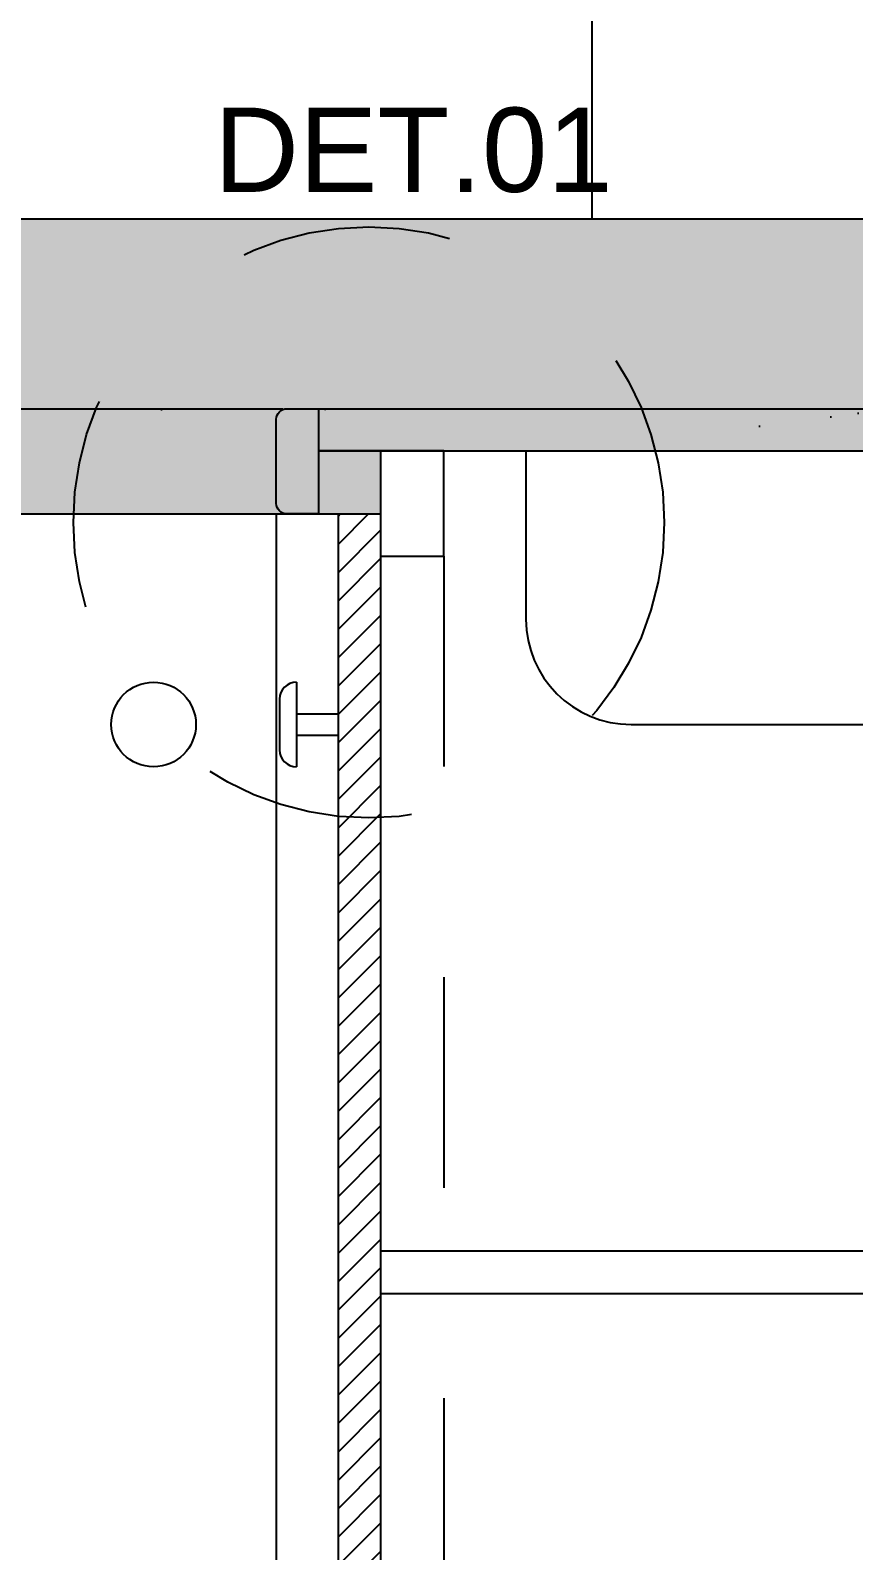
# Model space of a CAD drawing. Extents: x -36 to 357, y 137 to 237.
# Drawn here: x 8.187 to 8.578, y 175.245 to 175.967 of the extents above; entities that cross this region are included whole.
import ezdxf

# ---------------------------------------------------------------- set-up
doc = ezdxf.new("R2010")
doc.units = 0
doc.header["$LTSCALE"] = 0.01
doc.linetypes.add('DASHDOT', pattern=[25.4, 12.7, -6.35, 0, -6.35])
doc.linetypes.add('TRAÇO-2PTOS_P', pattern=[0.625, 0.25, -0.125, 0, -0.125, 0, -0.125])
doc.layers.get('0').update_dxf_attribs({"linetype": 'CONTINUOUS'})
for name, color, linetype in [('01', 1, 'CONTINUOUS'), ('252', 252, 'CONTINUOUS'), ('A-AREAS', 2, 'CONTINUOUS'), ('A-COTAS', 1, 'CONTINUOUS'), ('A-HACHURAPARED', 254, 'CONTINUOUS'), ('AR-CORTE', 1, 'CONTINUOUS'), ('ARQ-HTC', 9, 'CONTINUOUS'), ('ARQ-TXT-1_025', 2, 'CONTINUOUS'), ('ARQ_CORTE1', 3, 'CONTINUOUS')]:
    doc.layers.add(name, color=color, linetype=linetype)
doc.styles.add('ESC-50-A20', font='arial.ttf', dxfattribs={"height": 0.1})

msp = doc.modelspace()

# ---------------------------------------------------------------- hatches: boundary and pattern name
at = {"ltscale": 10}
h = msp.add_hatch(dxfattribs=at)
h.set_pattern_fill('AR-SAND', color=252, scale=0.025, style=0)
h.set_pattern_definition([(37.5, (-4527.926107, 209.519097), (-0.00157483395, 0.04817059423), [0, -0.038, 0, -0.0425, 0, -0.040625]), (7.5, (-4527.926107, 209.5191), (0.0442444176, 0.0705536516), [0, -0.0205, 0, -0.03425, 0, -0.013125]), (327.5, (-4527.956857, 209.519097), (0.07785354654, 0.00014147634), [0, -0.0125, 0, -0.045, 0, -0.05875]), (317.5, (-4527.95686, 209.5191), (0.0751531651, 0.0219418891), [0, -0.00625, 0, -0.0295, 0, -0.03375])])
h.paths.add_polyline_path([(8.12438, 175.78771), (8.68423, 175.78771), (8.68423, 175.77771), (8.12438, 175.77771)])
at = {"layer": '01'}
h = msp.add_hatch(dxfattribs=at)
h.set_pattern_fill('ANSI31', color=251, scale=0.003)
h.set_pattern_definition([(45, (29.087674, -0.607839), (-0.0067351921, 0.0067351921), [])])
h.paths.add_polyline_path([(8.33374, 175.73771), (8.35374, 175.73771), (8.35374, 174.96736), (8.33374, 174.96736)])
at = {"layer": 'A-HACHURAPARED'}
h = msp.add_hatch(dxfattribs=at)
h.set_pattern_fill('AR-SAND', color=252, scale=0.001, angle=180)
h.set_pattern_definition([(217.5, (59.45758, 11.168867), (0.001600031, -0.048941324), [0, -0.038608, 0, -0.04318, 0, -0.041275]), (187.5, (59.45758, 11.168867), (-0.044952328, -0.07168251), [0, -0.020828, 0, -0.034798, 0, -0.013335]), (147.5, (59.488823, 11.168867), (-0.079099237, -0.000143718), [0, -0.0127, 0, -0.04572, 0, -0.05969]), (137.5, (59.48882, 11.16887), (-0.076355645, -0.022292932), [0, -0.00635, 0, -0.029972, 0, -0.03429])])
edge = h.paths.add_edge_path()
edge.add_line((8.88923, 175.87771), (4.46923, 175.87771))
edge.add_arc((4.46923, 175.87271), 0.005, 0.00001, 90, ccw=False)
edge.add_line((4.47423, 175.87271), (4.47423, 175.78771))
edge.add_line((4.47423, 175.78771), (5.03423, 175.78771))
edge.add_line((5.03423, 175.78771), (5.03423, 175.73771))
edge.add_line((5.03423, 175.73771), (5.04923, 175.73771))
edge.add_arc((5.04923, 175.74271), 0.005, 270, 360)
edge.add_line((5.05423, 175.74271), (5.05423, 175.78271))
edge.add_arc((5.04923, 175.78271), 0.005, 0, 90)
edge.add_line((5.04923, 175.78771), (6.20423, 175.78771))
edge.add_line((6.20423, 175.78771), (6.20423, 175.82736))
edge.add_line((6.20423, 175.82736), (7.20423, 175.82736))
edge.add_line((7.20423, 175.82736), (7.20423, 175.78736))
edge.add_line((7.20423, 175.78736), (7.15423, 175.78771))
edge.add_line((7.15423, 175.78771), (7.15423, 175.73771))
edge.add_line((7.15423, 175.73771), (8.32423, 175.73771))
edge.add_line((8.32423, 175.73771), (8.33374, 175.73771))
edge.add_line((8.33374, 175.73771), (8.35374, 175.73771))
edge.add_line((8.35374, 175.73771), (8.35374, 175.76771))
edge.add_line((8.35374, 175.76771), (8.38374, 175.76771))
edge.add_line((8.38374, 175.76771), (8.90423, 175.76771))
edge.add_line((8.90423, 175.76771), (8.90423, 175.87771))
edge.add_line((8.90423, 175.87771), (8.88923, 175.87771))
at = {"layer": 'ARQ-HTC'}
msp.add_hatch(color=256, dxfattribs=at).paths.add_polyline_path([(8.30423, 175.78271, -0.414214), (8.30923, 175.78771), (8.31923, 175.78771), (8.32423, 175.78771), (8.32423, 175.73771), (8.30923, 175.73771, -0.414214), (8.30423, 175.74271)])
h = msp.add_hatch(color=256, dxfattribs=at)
h.paths.add_polyline_path([(8.90423, 175.78771), (8.32423, 175.78771), (8.32423, 175.76771), (8.90423, 175.76771)])
h.paths.add_polyline_path([(8.92923, 175.78771), (8.90423, 175.78771), (8.90423, 175.76771), (8.92923, 175.76771)])
h.paths.add_polyline_path([(8.93423, 175.78771), (8.92923, 175.78771), (8.92923, 175.76771), (8.93423, 175.76771)])

# ---------------------------------------------------------------- linework, layer by layer
at = {"color": 1}
for p, q in [((8.42283, 175.76771), (8.42283, 175.68771)), ((8.47283, 175.63771), (8.76283, 175.63771))]:
    msp.add_line(p, q, dxfattribs=at)
msp.add_arc((8.47283, 175.68771), 0.05, 180, 270, dxfattribs=at)
at = {"layer": '01', "ltscale": 10}
msp.add_line((8.88923, 175.87771), (4.45423, 175.87771), dxfattribs=at)
at = {"layer": '01'}
msp.add_line((8.32423, 175.73771), (8.33374, 175.73771), dxfattribs=at)
at = {"layer": '01', "linetype": 'TRAÇO-2PTOS_P', "ltscale": 10}
msp.add_line((8.38374, 175.71771), (8.38374, 174.98736), dxfattribs=at)
at = {"layer": '01'}
msp.add_lwpolyline([(8.35374, 175.76771), (8.35374, 175.71771), (8.38374, 175.71771), (8.38374, 175.76771), (8.32423, 175.76771)], dxfattribs=at)
at = {"layer": '01', "color": 251}
msp.add_lwpolyline([(8.35374, 175.36754), (8.90423, 175.36754), (8.90423, 175.38754), (8.35374, 175.38754)], close=True, dxfattribs=at)
at = {"layer": '01', "color": 10, "linetype": 'DASHDOT', "ltscale": 0.15}
msp.add_circle((8.34818, 175.73369), 0.14033, dxfattribs=at)
at = {"layer": '252', "color": 252}
msp.add_line((8.45423, 175.87771), (8.45423, 177.66236), dxfattribs=at)
at = {"layer": 'A-AREAS'}
msp.add_line((8.33374, 175.73771), (8.35374, 175.73771), dxfattribs=at)
msp.add_lwpolyline([(8.35374, 174.96736), (8.33374, 174.96736), (8.33374, 175.73771), (8.35374, 175.73771)], close=True, dxfattribs=at)
at = {"layer": 'A-COTAS'}
for p, q in [((8.30423, 175.73771), (8.30423, 174.96736)), ((8.31383, 175.65781), (8.31383, 175.61762)), ((8.30583, 175.64981), (8.30583, 175.62562)), ((8.31383, 175.64271), (8.33374, 175.64271)), ((8.31383, 175.63271), (8.33374, 175.63271))]:
    msp.add_line(p, q, dxfattribs=at)
msp.add_circle((8.24595, 175.63771), 0.0201, dxfattribs=at)
for centre, start, end in [((8.31383, 175.64981), 90, 180), ((8.31383, 175.62562), 180, 270)]:
    msp.add_arc(centre, 0.008, start, end, dxfattribs=at)
at = {"layer": 'AR-CORTE', "color": 2}
for p, q in [((7.15423, 175.78771), (8.30738, 175.78771)), ((7.15423, 175.73771), (8.32423, 175.73771))]:
    msp.add_line(p, q, dxfattribs=at)
at = {"layer": 'ARQ_CORTE1', "extrusion": (0, 0, -1)}
for p, q in [((8.31923, 175.78771), (8.93423, 175.78771)), ((8.32423, 175.76771), (8.93423, 175.76771))]:
    msp.add_line(p, q, dxfattribs=at)
at = {"layer": 'ARQ_CORTE1'}
msp.add_lwpolyline([(8.32423, 175.78771), (8.32423, 175.73771), (8.30923, 175.73771, -0.414214), (8.30423, 175.74271), (8.30423, 175.78271, -0.414214), (8.30923, 175.78771), (8.31923, 175.78771)], format="xyb", dxfattribs=at)

# ---------------------------------------------------------------- texts
at = {"layer": 'ARQ-TXT-1_025', "insert": (7.67716, 175.93067), "char_height": 0.04, "width": 0.7723712, "attachment_point": 1, "style": 'ESC-50-A20'}
msp.add_mtext('\\pi0.5975;DET.01', dxfattribs=at)

doc.saveas('drawing.dxf')
